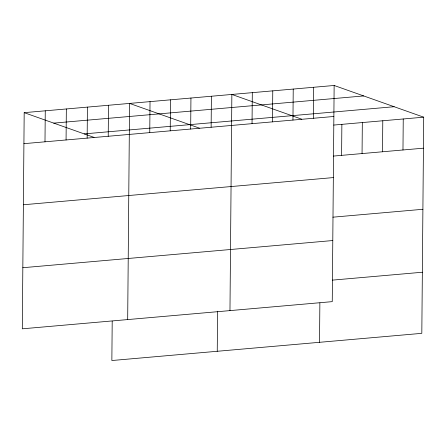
<?xml version="1.0" encoding="UTF-8"?>
<svg xmlns="http://www.w3.org/2000/svg" width="446" height="446" viewBox="0 0 446 446"><rect width="100%" height="100%" fill="white"/><g stroke="black" fill="none" stroke-linecap="round" stroke-linejoin="round"><path stroke-width="0.67" d="M24.184 112.66L22.3 328.819L332.253 301.641L334.143 85.476L24.184 112.66L94.045 137.385M44.99 141.811L45.263 110.809M66.069 139.966L66.343 108.963M87.148 138.115L87.416 107.112M108.222 136.27L108.495 105.267M112.202 321.142L111.857 360.524L421.816 333.34L423.7 117.181L334.143 85.476M127.684 319.581L129.569 103.416L199.429 128.141M149.756 132.624L150.029 101.621M170.216 130.834L170.483 99.826M190.671 129.039L190.944 98.036M211.131 127.244L211.398 96.241M217.241 351.281L217.592 311.224M229.969 310.611L231.859 94.446L301.713 119.177M252.04 123.654L252.313 92.651M272.5 121.864L272.768 90.861M292.955 120.069L293.228 89.066M313.415 118.274L313.683 87.271M319.531 342.311L319.871 302.934M341.603 155.359L341.87 124.356M362.057 153.563L362.33 122.561M382.517 151.768L382.785 120.766M402.972 149.979L403.245 118.971M53.743 123.118L363.696 95.94M84.188 133.895L394.147 106.717M23.917 143.662L333.87 116.478M333.692 125.07L423.7 117.181M333.418 156.078L423.427 148.184M23.382 204.764L333.34 177.586M332.883 217.18L422.897 209.285M22.835 267.717L332.788 240.539M332.337 280.133L422.345 272.238"/></g></svg>
